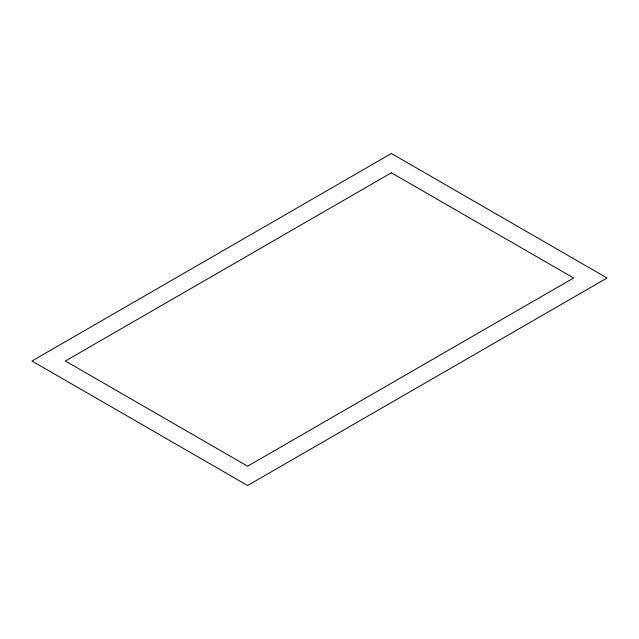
<?xml version="1.0" encoding="UTF-8"?>
<svg xmlns="http://www.w3.org/2000/svg" width="639" height="639" viewBox="0 0 639 639"><rect width="100%" height="100%" fill="white"/><g stroke="black" fill="none" stroke-linecap="round" stroke-linejoin="round"><path stroke-width="0.96" d="M391.387 153.488L31.95 361.003L247.612 485.512L607.05 277.997L391.387 153.488M391.387 172.786L65.378 361.003L247.612 466.214L573.622 277.997L391.387 172.786"/></g></svg>
